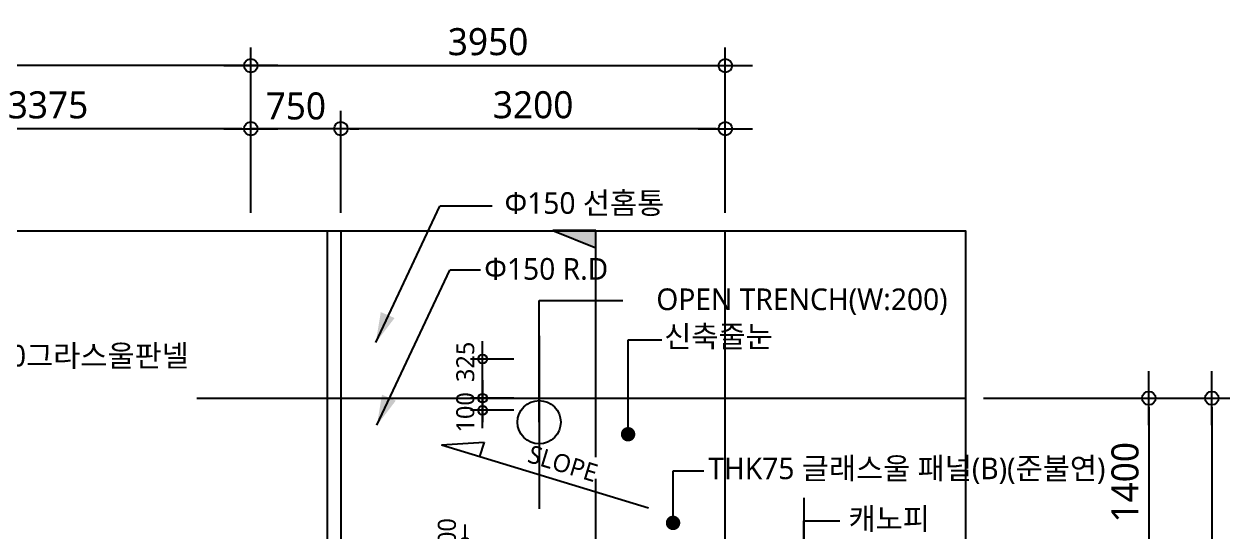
# Model space of a CAD drawing. Header units: millimetres. Extents: x 81033 to 452328, y -17390 to 42241.
# Drawn here: x 184510 to 194547, y 16562 to 20787 of the extents above; entities that cross this region are included whole.
import ezdxf
from ezdxf.enums import TextEntityAlignment as Align

# ---------------------------------------------------------------- set-up
doc = ezdxf.new("R2010")
doc.units = ezdxf.units.MM
doc.header["$LTSCALE"] = 100
doc.header["$MEASUREMENT"] = 0
doc.header["$PDSIZE"] = -10
doc.linetypes.add('CEN', pattern=[62, 60, -1, 0, -1])
doc.layers.get('0').update_dxf_attribs({"linetype": 'CONTINUOUS'})
doc.layers.get('Defpoints').update_dxf_attribs({"color": 171, "linetype": 'CONTINUOUS'})
for name, color, linetype in [('CEN(ST)', 1, 'CEN'), ('INS', 251, 'BATTING'), ('LED', 7, 'CONTINUOUS'), ('NDIM', 7, 'CONTINUOUS'), ('SYM', 7, 'CONTINUOUS'), ('TEXT(MIN)', 7, 'CONTINUOUS')]:
    doc.layers.add(name, color=color, linetype=linetype)
doc.styles.add('CGS', font='cgse', dxfattribs={"bigfont": 'cgs'})
doc.styles.add('나눔바른고딕', font='NanumBarunGothic.ttf')
doc.linetypes.add('BATTING', pattern='A,0.0001,-0.1,[134,ltypeshp.shx,S=0.1,R=0,X=-0.1,Y=0],-0.2,[134,ltypeshp.shx,S=0.1,R=180,X=0.1,Y=0],-0.1', length=0.4001)
doc.dimstyles.new('NDIM 1200', dxfattribs={"dimscale": 75, "dimtxt": 3, "dimasz": 1, "dimexe": 2, "dimexo": 2, "dimgap": 1, "dimtad": 1, "dimdec": 0, "dimdsep": 46, "dimtxsty": 'CGS', "dimblk": 'DOT0', "dimcen": 1, "dimdle": 8, "dimclrd": 256, "dimclre": 256, "dimclrt": 256, "dimadec": 0, "dimazin": 0, "dimtfac": 1, "dimtdec": 0, "dimtix": 1, "dimtmove": 2, "dimatfit": 3, "dimldrblk": 'DOT0', "dimfxl": 1, "dimtolj": 1, "dimtzin": 0, "dimlwd": -1, "dimlwe": -1, "dimarcsym": 0})

# ---------------------------------------------------------------- blocks, each defined once
blk = doc.blocks.new('DOT0')
blk.add_line((-3, 0), (3, 0))
at = {"color": 6}
blk.add_circle((0, 0), 0.75, dxfattribs=at)
blk = doc.blocks.new('*D110')
at = {"layer": 'Defpoints', "color": 0, "ltscale": 0.4, "transparency": 16777216}
for p in [(192347, 17675), (192347, 6075), (194397, 6075)]:
    blk.add_point(p, dxfattribs=at)
at = {"layer": 'NDIM', "ltscale": 0.4, "transparency": 16777216}
for p, q in [((192497, 17675), (194547, 17675)), ((194397, 17600), (194397, 6150)), ((192497, 6075), (194547, 6075))]:
    blk.add_line(p, q, dxfattribs=at)
at = {"layer": 'NDIM', "ltscale": 0.4, "transparency": 16777216, "xscale": 75, "yscale": 75, "zscale": 75}
for p, rotation in [((194397, 17675), 90), ((194397, 6075), 270)]:
    blk.add_blockref('DOT0', p, dxfattribs=dict(at, rotation=rotation))
at = {"layer": 'NDIM', "ltscale": 0.4, "transparency": 16777216, "insert": (194200, 11875), "char_height": 225, "attachment_point": 5, "rotation": 90, "style": '나눔바른고딕'}
blk.add_mtext('\\A1;11600', dxfattribs=at)
blk = doc.blocks.new('*D111')
at = {"layer": 'Defpoints', "color": 0, "ltscale": 0.4, "transparency": 16777216}
for p in [(175397, 20442), (175397, 19067), (186397, 19067)]:
    blk.add_point(p, dxfattribs=at)
at = {"layer": 'NDIM', "ltscale": 0.4, "transparency": 16777216}
for p, q in [((175397, 19217), (175397, 20592)), ((186397, 19217), (186397, 20592)), ((186322, 20442), (175472, 20442))]:
    blk.add_line(p, q, dxfattribs=at)
at = {"layer": 'NDIM', "ltscale": 0.4, "transparency": 16777216, "xscale": 75, "yscale": 75, "zscale": 75, "rotation": 180}
blk.add_blockref('DOT0', (175397, 20442), dxfattribs=at)
at = {"layer": 'NDIM', "ltscale": 0.4, "transparency": 16777216, "xscale": 75, "yscale": 75, "zscale": 75}
blk.add_blockref('DOT0', (186397, 20442), dxfattribs=at)
at = {"layer": 'NDIM', "ltscale": 0.4, "transparency": 16777216, "insert": (180897, 20640), "char_height": 225, "attachment_point": 5, "style": '나눔바른고딕'}
blk.add_mtext('\\A1;11000', dxfattribs=at)
blk = doc.blocks.new('*D112')
at = {"layer": 'Defpoints', "color": 0, "ltscale": 0.4, "transparency": 16777216}
for p in [(183022, 19917), (183022, 19067), (186397, 19067)]:
    blk.add_point(p, dxfattribs=at)
at = {"layer": 'NDIM', "ltscale": 0.4, "transparency": 16777216}
for p, q in [((183022, 19217), (183022, 20067)), ((186397, 19217), (186397, 20067)), ((186322, 19917), (183097, 19917))]:
    blk.add_line(p, q, dxfattribs=at)
at = {"layer": 'NDIM', "ltscale": 0.4, "transparency": 16777216, "xscale": 75, "yscale": 75, "zscale": 75, "rotation": 180}
blk.add_blockref('DOT0', (183022, 19917), dxfattribs=at)
at = {"layer": 'NDIM', "ltscale": 0.4, "transparency": 16777216, "xscale": 75, "yscale": 75, "zscale": 75}
blk.add_blockref('DOT0', (186397, 19917), dxfattribs=at)
at = {"layer": 'NDIM', "ltscale": 0.4, "transparency": 16777216, "insert": (184709, 20114), "char_height": 225, "attachment_point": 5, "style": '나눔바른고딕'}
blk.add_mtext('\\A1;3375', dxfattribs=at)
blk = doc.blocks.new('*D114')
at = {"layer": 'Defpoints', "color": 0, "ltscale": 0.4, "transparency": 16777216}
for p in [(187147, 19917), (187147, 19067), (190347, 19067)]:
    blk.add_point(p, dxfattribs=at)
at = {"layer": 'NDIM', "ltscale": 0.4, "transparency": 16777216}
for p, q in [((187147, 19217), (187147, 20067)), ((190347, 19217), (190347, 20067)), ((190272, 19917), (187222, 19917))]:
    blk.add_line(p, q, dxfattribs=at)
at = {"layer": 'NDIM', "ltscale": 0.4, "transparency": 16777216, "xscale": 75, "yscale": 75, "zscale": 75, "rotation": 180}
blk.add_blockref('DOT0', (187147, 19917), dxfattribs=at)
at = {"layer": 'NDIM', "ltscale": 0.4, "transparency": 16777216, "xscale": 75, "yscale": 75, "zscale": 75}
blk.add_blockref('DOT0', (190347, 19917), dxfattribs=at)
at = {"layer": 'NDIM', "ltscale": 0.4, "transparency": 16777216, "insert": (188747, 20115), "char_height": 225, "attachment_point": 5, "style": '나눔바른고딕'}
blk.add_mtext('\\A1;3200', dxfattribs=at)
blk = doc.blocks.new('*D115')
at = {"layer": 'Defpoints', "color": 0, "ltscale": 0.4, "transparency": 16777216}
for p in [(186397, 19917), (186397, 19067), (187147, 19067)]:
    blk.add_point(p, dxfattribs=at)
at = {"layer": 'NDIM', "ltscale": 0.4, "transparency": 16777216}
for p, q in [((186397, 19217), (186397, 20067)), ((187147, 19217), (187147, 20067)), ((186322, 19917), (186247, 19917)), ((187147, 19917), (186397, 19917)), ((187222, 19917), (187297, 19917))]:
    blk.add_line(p, q, dxfattribs=at)
at = {"layer": 'NDIM', "ltscale": 0.4, "transparency": 16777216, "xscale": 75, "yscale": 75, "zscale": 75}
blk.add_blockref('DOT0', (186397, 19917), dxfattribs=at)
at = {"layer": 'NDIM', "ltscale": 0.4, "transparency": 16777216, "xscale": 75, "yscale": 75, "zscale": 75, "rotation": 180}
blk.add_blockref('DOT0', (187147, 19917), dxfattribs=at)
at = {"layer": 'NDIM', "ltscale": 0.4, "transparency": 16777216, "insert": (186772, 20105), "char_height": 225, "attachment_point": 5, "style": '나눔바른고딕'}
blk.add_mtext('\\A1;750', dxfattribs=at)
blk = doc.blocks.new('*D116')
at = {"layer": 'Defpoints', "color": 0, "ltscale": 0.4, "transparency": 16777216}
for p in [(190347, 20442), (186397, 19067), (190347, 19067)]:
    blk.add_point(p, dxfattribs=at)
at = {"layer": 'NDIM', "ltscale": 0.4, "transparency": 16777216}
for p, q in [((186397, 19217), (186397, 20592)), ((190347, 19217), (190347, 20592)), ((186472, 20442), (190272, 20442))]:
    blk.add_line(p, q, dxfattribs=at)
at = {"layer": 'NDIM', "ltscale": 0.4, "transparency": 16777216, "xscale": 75, "yscale": 75, "zscale": 75, "rotation": 180}
blk.add_blockref('DOT0', (186397, 20442), dxfattribs=at)
at = {"layer": 'NDIM', "ltscale": 0.4, "transparency": 16777216, "xscale": 75, "yscale": 75, "zscale": 75}
blk.add_blockref('DOT0', (190347, 20442), dxfattribs=at)
at = {"layer": 'NDIM', "ltscale": 0.4, "transparency": 16777216, "insert": (188372, 20640), "char_height": 225, "attachment_point": 5, "style": '나눔바른고딕'}
blk.add_mtext('\\A1;3950', dxfattribs=at)
blk = doc.blocks.new('SECTION-12')
at = {"layer": 'SYM'}
blk.add_hatch(color=256, dxfattribs=at).paths.add_polyline_path([(170671, 20158), (171031, 20014), (171031, 20158)])
h = blk.add_hatch(color=256, dxfattribs=at)
h.paths.add_polyline_path([(170182, 9614), (170607, 9190, -0.414214), (170607, 10038)])
h.paths.add_polyline_path([(170607, 9190), (171031, 8765), (171031, 9014, -0.198912)])
h.paths.add_polyline_path([(170607, 10038, -0.198912), (171031, 10214), (171031, 10462)])
at = {"layer": 'Defpoints'}
blk.add_line((171031, 12014), (171031, 17914), dxfattribs=at)
at = {"layer": 'SYM'}
for p, q in [((170671, 20158), (171031, 20014)), ((171031, 20158), (170671, 20158)), ((171031, 18274), (171031, 20158)), ((171031, 17914), (171031, 18094)), ((171031, 11714), (171031, 12014)), ((171031, 10214), (171031, 11414)), ((171031, 10462), (170182, 9614)), ((171031, 8765), (170182, 9614)), ((170431, 9614), (171631, 9614)), ((171031, 8765), (171031, 9014))]:
    blk.add_line(p, q, dxfattribs=at)
blk.add_arc((171031, 9614), 600, 90, 88.3138, dxfattribs=at)
blk = doc.blocks.new('*D500')
at = {"layer": 'Defpoints', "color": 0, "ltscale": 0.4, "transparency": 16777216}
for p in [(188181, 16475), (188528, 16475), (188528, 16275)]:
    blk.add_point(p, dxfattribs=at)
at = {"layer": 'NDIM', "ltscale": 0.4, "transparency": 16777216}
for p, q in [((188428, 16475), (188081, 16475)), ((188181, 16325), (188181, 16425)), ((188428, 16275), (188081, 16275))]:
    blk.add_line(p, q, dxfattribs=at)
at = {"layer": 'NDIM', "ltscale": 0.4, "transparency": 16777216, "xscale": 50, "yscale": 50, "zscale": 50}
for p, rotation in [((188181, 16475), 90), ((188181, 16275), 270)]:
    blk.add_blockref('DOT0', p, dxfattribs=dict(at, rotation=rotation))
at = {"layer": 'NDIM', "ltscale": 0.4, "transparency": 16777216, "insert": (188030, 16509), "char_height": 150, "attachment_point": 5, "rotation": 90, "style": '나눔바른고딕'}
blk.add_mtext('\\A1;200', dxfattribs=at)
blk = doc.blocks.new('*D667')
at = {"layer": 'Defpoints', "color": 0, "ltscale": 0.4, "transparency": 16777216}
for p in [(192347, 17675), (192347, 16275), (193872, 16275)]:
    blk.add_point(p, dxfattribs=at)
at = {"layer": 'NDIM', "ltscale": 0.4, "transparency": 16777216}
for p, q in [((192497, 17675), (194022, 17675)), ((193872, 17600), (193872, 16350)), ((192497, 16275), (194022, 16275))]:
    blk.add_line(p, q, dxfattribs=at)
at = {"layer": 'NDIM', "ltscale": 0.4, "transparency": 16777216, "xscale": 75, "yscale": 75, "zscale": 75}
for p, rotation in [((193872, 17675), 90), ((193872, 16275), 270)]:
    blk.add_blockref('DOT0', p, dxfattribs=dict(at, rotation=rotation))
at = {"layer": 'NDIM', "ltscale": 0.4, "transparency": 16777216, "insert": (193675, 16975), "char_height": 225, "attachment_point": 5, "rotation": 90, "style": '나눔바른고딕'}
blk.add_mtext('\\A1;1400', dxfattribs=at)
blk = doc.blocks.new('A$C002E7D50')
at = {"layer": 'SYM'}
for p, q in [((7200, 0), (5878, 499)), ((5878, 499), (5878, 0)), ((7200, 0), (0, 0))]:
    blk.add_line(p, q, dxfattribs=at)
blk = doc.blocks.new('*D1196')
at = {"layer": 'Defpoints', "color": 0, "ltscale": 0.4, "transparency": 16777216}
for p in [(188686, 17675), (188326, 17575), (188686, 17575)]:
    blk.add_point(p, dxfattribs=at)
at = {"layer": 'NDIM', "ltscale": 0.4, "transparency": 16777216}
for p, q in [((188326, 17725), (188326, 17775)), ((188586, 17675), (188226, 17675)), ((188326, 17675), (188326, 17575)), ((188586, 17575), (188226, 17575)), ((188326, 17525), (188326, 17475))]:
    blk.add_line(p, q, dxfattribs=at)
at = {"layer": 'NDIM', "ltscale": 0.4, "transparency": 16777216, "xscale": 50, "yscale": 50, "zscale": 50}
for p, rotation in [((188326, 17675), 270), ((188326, 17575), 90)]:
    blk.add_blockref('DOT0', p, dxfattribs=dict(at, rotation=rotation))
at = {"layer": 'NDIM', "ltscale": 0.4, "transparency": 16777216, "insert": (188183, 17557), "char_height": 150, "attachment_point": 5, "rotation": 90, "style": '나눔바른고딕'}
blk.add_mtext('\\A1;100', dxfattribs=at)
blk = doc.blocks.new('*D1197')
at = {"layer": 'Defpoints', "color": 0, "ltscale": 0.4, "transparency": 16777216}
for p in [(188326, 18000), (188686, 18000), (188686, 17675)]:
    blk.add_point(p, dxfattribs=at)
at = {"layer": 'NDIM', "ltscale": 0.4, "transparency": 16777216}
for p, q in [((188586, 18000), (188226, 18000)), ((188326, 17725), (188326, 17950)), ((188586, 17675), (188226, 17675))]:
    blk.add_line(p, q, dxfattribs=at)
at = {"layer": 'NDIM', "ltscale": 0.4, "transparency": 16777216, "xscale": 50, "yscale": 50, "zscale": 50}
for p, rotation in [((188326, 18000), 90), ((188326, 17675), 270)]:
    blk.add_blockref('DOT0', p, dxfattribs=dict(at, rotation=rotation))
at = {"layer": 'NDIM', "ltscale": 0.4, "transparency": 16777216, "insert": (188183, 17977), "char_height": 150, "attachment_point": 5, "rotation": 90, "style": '나눔바른고딕'}
blk.add_mtext('\\A1;325', dxfattribs=at)

msp = doc.modelspace()

# ---------------------------------------------------------------- linework, layer by layer
at = {"ltscale": 10000}
for p, q in [((188406.1, 19272.9), (187970.2, 19272.9)), ((188309.6, 18741.1), (188053.3, 18741.1))]:
    msp.add_line(p, q, dxfattribs=at)
at = {"layer": 'CEN(ST)', "ltscale": 10000}
for p, q in [((187146.9, 19067.4), (187146.9, 4574.8)), ((190346.9, 4574.8), (190346.9, 19067.4)), ((185946.9, 17674.8), (192346.9, 17674.8))]:
    msp.add_line(p, q, dxfattribs=at)
at = {"layer": 'Defpoints', "ltscale": 10000}
msp.add_lwpolyline([(172846.9, 19067.4), (192346.9, 19067.4), (192346.9, 4574.8), (172846.9, 4574.8)], close=True, dxfattribs=at)
at = {"layer": 'INS', "ltscale": 0.9}
msp.add_lwpolyline([(187034.4, 16474.8), (187034.4, 19067.4)], dxfattribs=at)
at = {"layer": 'LED'}
for points in [[(187436.9, 18137.1), (187970.2, 19272.9)], [(187446.9, 17449.8), (188053.3, 18741.1)]]:
    msp.add_lwpolyline(points, dxfattribs=at)
for points in [[(187436.9, 18137.1), (187593.7, 18341.6), (187479, 18391.4)], [(187446.9, 17449.8), (187603.7, 17654.3), (187489.1, 17704)]]:
    msp.add_solid(points, dxfattribs=at)

# ---------------------------------------------------------------- block references
msp.add_blockref('SECTION-12', (18239.1, -1089.1))
msp.add_blockref('SECTION-12', (18239.1, -1089.1))
at = {"xscale": -0.2499999999999998, "yscale": 0.2499999999999999, "zscale": 0.2499999999999999, "rotation": 343.1132088757092}
msp.add_blockref('A$C002E7D50', (189708.1, 16763.4), dxfattribs=at)

# ---------------------------------------------------------------- texts
at = {"layer": 'NDIM', "ltscale": 0.4, "style": '나눔바른고딕'}
msp.add_text('THK75 글래스울 패널(B)(준불연)', height=180, dxfattribs=at).set_placement((190204.9, 17091), align=Align.MIDDLE_LEFT)
at = {"layer": 'TEXT(MIN)', "style": '나눔바른고딕'}
for s, p in [('Φ150 선홈통', (189838.7, 19298.9)), ('OPEN TRENCH(W:200)', (192197.4, 18497.8)), ('THK200그라스울판넬', (185881.6, 18028.4))]:
    msp.add_text(s, height=180, dxfattribs=at).set_placement(p, align=Align.MIDDLE_RIGHT)
for s, p in [('Φ150 R.D', (188340.6, 18750.6)), ('신축줄눈', (189837.9, 18188.4)), ('캐노피', (191372, 16671.8))]:
    msp.add_text(s, height=180, dxfattribs=at).set_placement(p, align=Align.MIDDLE_LEFT)
msp.add_text('SLOPE', height=150, rotation=343.11321, dxfattribs=at).set_placement((188713, 17217.5), align=Align.MIDDLE_LEFT)

# ---------------------------------------------------------------- dimensions: what is measured, and where the dimension line sits
at = {"layer": 'NDIM', "ltscale": 0.4}
for base, p1, p2, angle, picture, middle in [((175396.9, 20442.4), (186396.9, 19067.4), (175396.9, 19067.4), 180, '*D111', (180896.9, 20639.6)), ((183021.9, 19917.4), (186396.9, 19067.4), (183021.9, 19067.4), 180, '*D112', (184709.4, 20114.2)), ((187146.9, 19917.4), (190346.9, 19067.4), (187146.9, 19067.4), 180, '*D114', (188746.9, 20114.7)), ((194396.9, 6074.8), (192346.9, 17674.8), (192346.9, 6074.8), 270, '*D110', (194199.6, 11874.8)), ((193871.9, 16274.8), (192346.9, 17674.8), (192346.9, 16274.8), 270, '*D667', (193674.8, 16974.8))]:
    dim = msp.add_linear_dim(base=base, p1=p1, p2=p2, angle=angle, dimstyle='NDIM 1200', override={"dimtxsty": '나눔바른고딕'}, dxfattribs=at)
    dim.commit()
    dim.dimension.update_dxf_attribs({"geometry": picture, "text_midpoint": middle})
dim = msp.add_linear_dim(base=(190346.9, 20442.4), p1=(186396.9, 19067.4), p2=(190346.9, 19067.4), dimstyle='NDIM 1200', override={"dimtxsty": '나눔바른고딕'}, dxfattribs=at)
dim.commit()
dim.dimension.update_dxf_attribs({"geometry": '*D116', "text_midpoint": (188371.9, 20639.7)})
for base, p1, p2, angle, override, picture, middle in [((186396.9, 19917.4), (187146.9, 19067.4), (186396.9, 19067.4), 180, {"dimtxsty": '나눔바른고딕'}, '*D115', (186772.1, 20104.9)), ((188325.6, 17999.8), (188685.5, 17674.8), (188685.5, 17999.8), 90, {"dimscale": 50, "dimtxsty": '나눔바른고딕'}, '*D1197', (188182.9, 17976.8)), ((188325.6, 17574.8), (188685.5, 17674.8), (188685.5, 17574.8), 270, {"dimscale": 50, "dimtxsty": '나눔바른고딕'}, '*D1196', (188182.9, 17556.8)), ((188180.8, 16474.8), (188528.2, 16274.8), (188528.2, 16474.8), 90, {"dimscale": 50, "dimtxsty": '나눔바른고딕'}, '*D500', (188029.9, 16508.6))]:
    dim = msp.add_linear_dim(base=base, p1=p1, p2=p2, angle=angle, dimstyle='NDIM 1200', override=override, dxfattribs=at)
    dim.commit()
    dim.dimension.update_dxf_attribs({"geometry": picture, "text_midpoint": middle, "dimtype": 160})

# ---------------------------------------------------------------- leaders
at = {"layer": 'NDIM', "ltscale": 10000}
for points, override in [([(188796.9, 17474.8), (188796.9, 18487.1), (189493.1, 18487.1)], {"dimscale": 120, "dimasz": 2, "dimtad": 0}), ([(189537.5, 17374.8), (189537.5, 18161.7), (189818.3, 18161.7)], {"dimscale": 120, "dimasz": 1, "dimgap": 1, "dimtad": 0, "dimldrblk": 'Dot'}), ([(189911.8, 16637.2), (189911.8, 17069.8), (190168, 17069.8)], {"dimscale": 120, "dimasz": 1, "dimgap": 1, "dimtad": 0, "dimldrblk": 'Dot'}), ([(191000.2, 16124.5), (191000.2, 16653.3), (191300.2, 16653.3)], {"dimscale": 120, "dimasz": 2, "dimtad": 0})]:
    msp.add_leader(points, dimstyle='NDIM 1200', override=override, dxfattribs=at)

doc.saveas('drawing.dxf')
